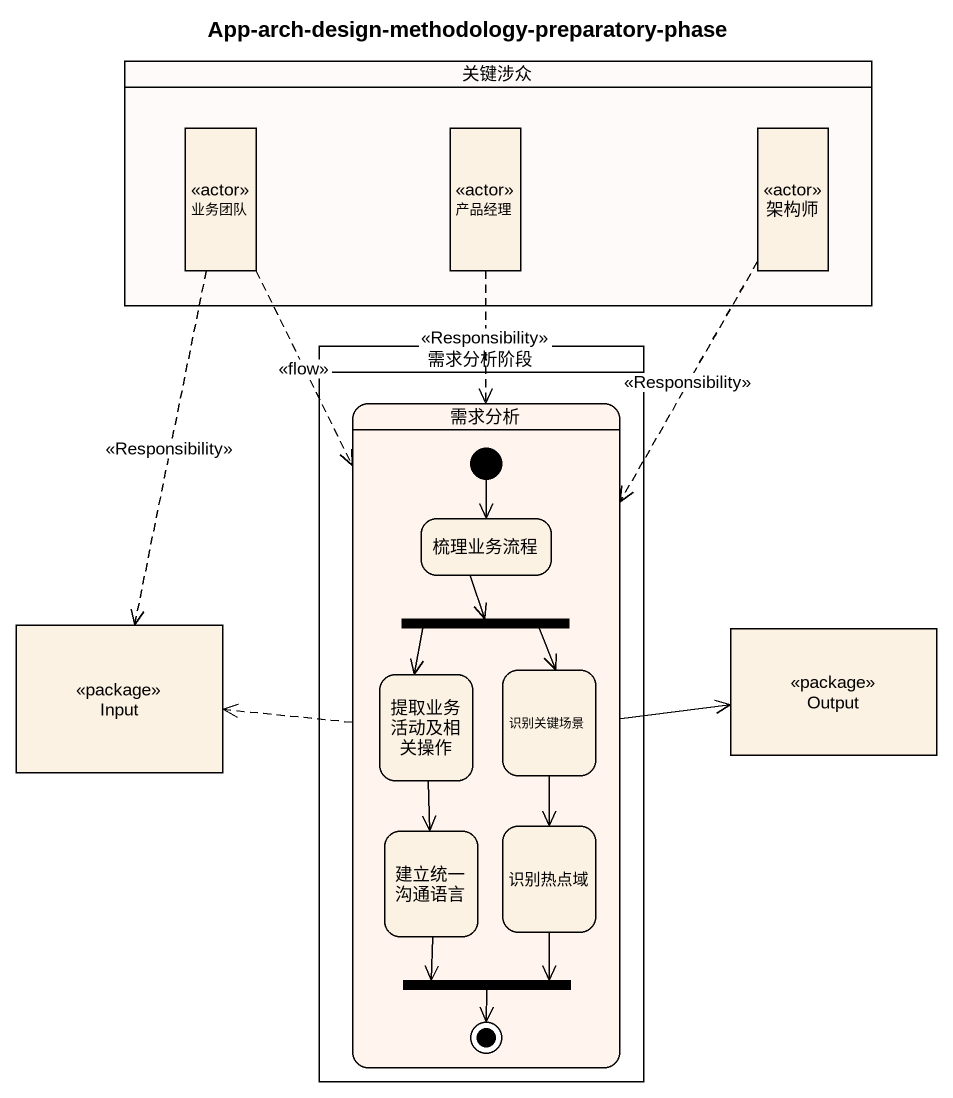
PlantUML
@startuml
title App-arch-design-methodology-preparatory-phase
hide empty description
state 关键涉众 <<partition>> #FFFAFA {
  state 业务团队 <<actor>>
  state 产品经理 <<actor>>
  state 架构师 <<actor>>
}
state 需求分析阶段 <<partition>> {
  state 需求分析 #FFF5EE {
    state 梳理业务流程
    state fork1 <<fork>>
    state 提取业务活动及相关操作
    state 识别关键场景
    state 建立统一沟通语言
    state 识别热点域
    state fork2 <<join>>
    [*] --> 梳理业务流程
    fork2 --> [*]
  }
}
state Input <<package>>
state Output <<package>>
业务团队 -[dashed]-> 需求分析 : <<flow>>
业务团队 -[dashed]-> Input : <<Responsibility>>
产品经理 -[dashed]-> 需求分析 : <<Responsibility>>
架构师 -[dashed]-> 需求分析 : <<Responsibility>>
需求分析 -left[dashed]-> Input
需求分析 -right-> Output
梳理业务流程 --> fork1
fork1 --> 提取业务活动及相关操作
fork1 --> 识别关键场景
提取业务活动及相关操作 --> 建立统一沟通语言
识别关键场景 --> 识别热点域
建立统一沟通语言 --> fork2
识别热点域 --> fork2
@enduml
